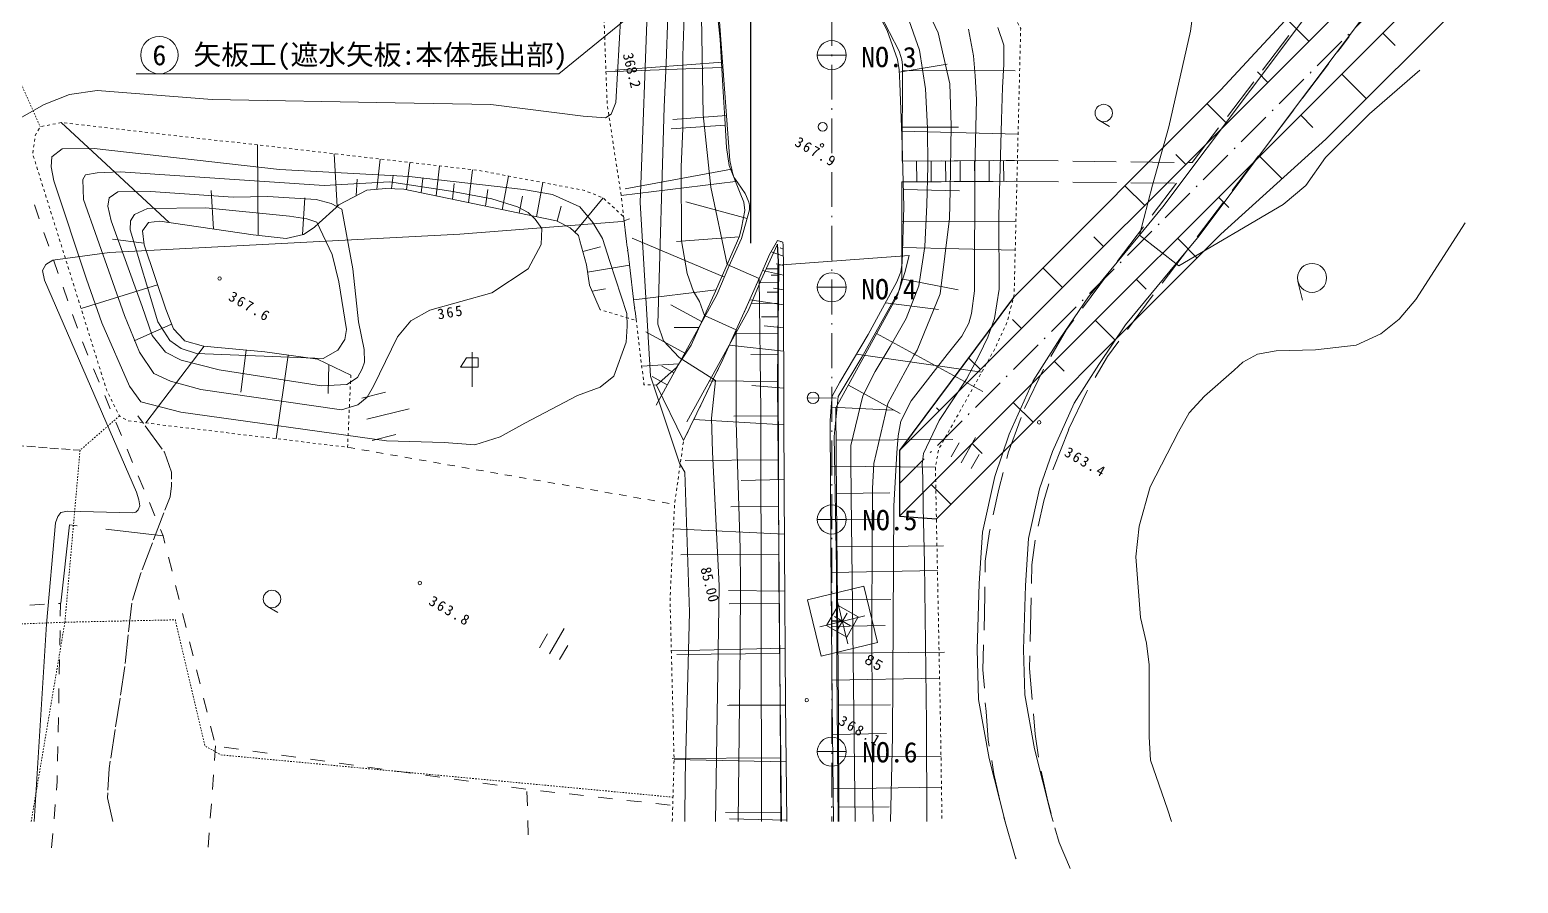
# Model space of a CAD drawing. Header units: millimetres. Extents: x -2078669 to -1085629, y -5987148 to 310365.
# Drawn here: x -1770621 to -1642424, y -1540522 to -1466998 of the extents above; entities that cross this region are included whole.
import ezdxf
from ezdxf.enums import TextEntityAlignment as Align

# ---------------------------------------------------------------- set-up
doc = ezdxf.new("R2010")
doc.units = ezdxf.units.MM
doc.header["$LTSCALE"] = 500
for name, pattern in [('561019', [1, 0.5, -0.5]), ('56201', [2.5, 1.25, -1.25]), ('56301', [0.5, 0.25, -0.25]), ('56302', [2, 1.5, -0.5]), ('57103', [5.5, 5, -0.5]), ('SXF_一点短鎖線', [9.25, 6, -1.5, 0.25, -1.5])]:
    doc.linetypes.add(name, pattern=pattern)
doc.layers.get('Defpoints').update_dxf_attribs({"color": 153})
for name, color, linetype, lineweight in [('1103000', 8, 'Continuous', 18), ('D-BGD', 7, 'Continuous', 13), ('D-BGD-数値図化', 7, 'Continuous', 13), ('D-BMK', 2, 'SXF_一点短鎖線', 13), ('D-BMK-HTXT', 7, 'Continuous', 13), ('D-BYP-STR1', 2, 'Continuous', 13), ('D-BYP-STR2', 6, 'Continuous', 25), ('D-BYP-STRC', 1, 'Continuous', 13), ('◆ワイプアウト', 4, 'Continuous', 13), ('●予備設計_LP横断', 7, 'Continuous', 13)]:
    doc.layers.add(name, color=color, linetype=linetype, lineweight=lineweight)
doc.layers.add('D-WORK2', color=11, linetype='Continuous', plot=False)
doc.styles.add('MS ゴシック', font='MS Gothic.ttf')
doc.styles.add('ＭＳ ゴシック', font='MS Gothic.ttf')
doc.dimstyles.new('DIM-500-F', dxfattribs={"dimscale": 500, "dimtxt": 3.5, "dimasz": 2.5, "dimexe": 0, "dimexo": 2, "dimgap": 0.8, "dimtad": 1, "dimdec": 0, "dimzin": 0, "dimdsep": 46, "dimtxsty": 'MS ゴシック', "dimblk": 'OPEN', "dimcen": 0.1, "dimclrd": 256, "dimclre": 256, "dimclrt": 256, "dimaunit": 1, "dimadec": 4, "dimazin": 0, "dimtfac": 1, "dimtdec": 0, "dimtmove": 2, "dimatfit": 3, "dimldrblk": 'OPEN', "dimfxl": 1, "dimtolj": 1, "dimtzin": 0, "dimlwd": -1, "dimlwe": -1, "dimarcsym": 2})

# ---------------------------------------------------------------- blocks, each defined once
blk = doc.blocks.new('M2244_1')
at = {"layer": '1103000', "linetype": 'Continuous', "lineweight": 15}
blk.add_line((0, 0), (2.5, 0), dxfattribs=at)
blk.add_circle((2, 0), 0.5, dxfattribs=at)
blk = doc.blocks.new('M6334')
at = {"layer": '●予備設計_LP横断', "linetype": 'Continuous', "lineweight": 9}
for p, q in [((-1, -1.25), (-1, 0.15)), ((0, -1.25), (0, 1.25)), ((1, -1.25), (1, 0.15))]:
    blk.add_line(p, q, dxfattribs=at)
blk = doc.blocks.new('M6331')
at = {"layer": '●予備設計_LP横断', "linetype": 'Continuous', "lineweight": 9}
blk.add_line((0, -0.75), (1, -0.75), dxfattribs=at)
blk.add_circle((0, 0), 0.75, dxfattribs=at)
blk = doc.blocks.new('M6216')
at = {"layer": 'D-BGD-数値図化', "linetype": 'Continuous', "lineweight": 15}
for p, q in [((0.75, -1.3), (-0.75, 1.3)), ((-0.93, 0.61), (-0.97, -0.33))]:
    blk.add_line(p, q, dxfattribs=at)
at = {"layer": 'D-BGD-数値図化', "linetype": 'Continuous', "lineweight": 15, "flags": 128}
for points in [[(0.33, 0.42), (-0.97, -0.33)], [(-0.93, 0.61), (-0.07, 1.11)], [(-0.07, 1.11), (0.33, 0.42)]]:
    blk.add_lwpolyline(points, dxfattribs=at)
blk = doc.blocks.new('M7312')
at = {"layer": '●予備設計_LP横断', "linetype": 'Continuous', "lineweight": 20}
blk.add_circle((0, 0), 0.15, dxfattribs=at)
blk = doc.blocks.new('M5255')
at = {"layer": '●予備設計_LP横断', "linetype": 'Continuous', "lineweight": 15}
for p, q in [((-1, -1), (-1, 1)), ((-1, 1), (1, 1)), ((-0.8, 0), (0.8, 0)), ((0, -0.8), (0, 0.8)), ((1, -1), (1, 1)), ((-1, -1), (1, -1))]:
    blk.add_line(p, q, dxfattribs=at)
blk = doc.blocks.new('河川平面')
at = {"layer": 'D-BGD', "linetype": 'Continuous'}
for p, q in [((1646522, -2805984, 363586), (1648791, -2802998, 363563)), ((1653982, -2803074, 363533), (1653320, -2803972, 363550)), ((1652985, -2804413, 363554), (1653320, -2803972, 363550)), ((1599930, -2805739), (1589971, -2806111)), ((1600003, -2805286), (1590801, -2805983)), ((1615237, -2806139), (1619367, -2805472)), ((1615500, -2806016), (1625228, -2806049)), ((1649960, -2808395, 363586), (1652229, -2805409, 363562)), ((1643496, -2809964, 363618), (1645766, -2806979, 363594)), ((1600358, -2809885), (1595728, -2810234)), ((1646936, -2812378, 363618), (1649204, -2809391, 363594)), ((1552348, -2819113), (1543041, -2810497)), ((1600248, -2810712), (1595575, -2811046)), ((1615428, -2811239), (1625465, -2811486)), ((1615487, -2810876), (1620338, -2810885)), ((1640471, -2813945, 363650), (1642740, -2810960, 363626)), ((1560011, -2820220), (1559966, -2812422)), ((1566818, -2817722), (1566568, -2813174)), ((1570229, -2816231), (1570530, -2813633)), ((1615473, -2813810, 368400), (1625170, -2813755, 363640)), ((1615473, -2813810, 368400), (1618839, -2813791, 366748)), ((1616723, -2813802, 367786), (1616734, -2815599, 367788)), ((1617973, -2813795, 367173), (1617984, -2815592, 367175)), ((1619223, -2813788, 366559), (1619232, -2815585, 366562)), ((1619962, -2813784, 366197), (1623328, -2813765, 364544)), ((1620473, -2813782, 365946), (1620483, -2815578, 365948)), ((1621723, -2813774, 365332), (1621733, -2815571, 365335)), ((1622973, -2813767, 364719), (1622983, -2815564, 364722)), ((1624223, -2813760, 364105), (1624232, -2815557, 364108)), ((1624449, -2813759, 363994), (1625170, -2813755, 363640)), ((1625170, -2813755, 363640), (1628920, -2813802, 363642)), ((1630171, -2813817, 363643), (1633920, -2813864, 363646)), ((1635169, -2813879, 363647), (1638919, -2813925, 363649)), ((1643912, -2816359, 363649), (1646180, -2813372, 363626)), ((1571512, -2816184), (1571654, -2815018)), ((1572792, -2816281), (1573065, -2813927)), ((1575342, -2816813), (1575642, -2814225)), ((1578145, -2817398), (1578474, -2814553)), ((1581033, -2818000), (1581583, -2815101)), ((1600793, -2814506), (1591622, -2816213)), ((1640170, -2813942, 363650), (1640471, -2813945, 363650)), ((1556179, -2819675), (1555964, -2816336)), ((1568460, -2816791), (1568546, -2815375)), ((1574067, -2816547), (1574210, -2815312)), ((1576744, -2817105), (1576901, -2815747)), ((1579589, -2817699), (1579809, -2816263)), ((1583974, -2818611), (1584533, -2815660)), ((1601130, -2815569), (1591267, -2816765)), ((1615467, -2815606, 368410), (1625187, -2815552, 363640)), ((1615467, -2815606, 368410), (1618834, -2815587, 366758)), ((1615584, -2816247), (1620406, -2816368)), ((1619956, -2815581, 366207), (1623323, -2815563, 364555)), ((1624444, -2815556, 364004), (1625187, -2815552, 363640)), ((1625187, -2815552, 363640), (1628936, -2815599, 363645)), ((1630187, -2815614, 363647), (1633936, -2815661, 363653)), ((1635186, -2815677, 363654), (1638936, -2815723, 363660)), ((1637021, -2818481, 363684), (1639113, -2815725, 363660)), ((1541151, -2818772, 364357), (1540739, -2817592, 364347)), ((1563828, -2820145), (1564023, -2816978)), ((1582503, -2818307), (1582781, -2816843)), ((1585757, -2818991), (1586113, -2817690)), ((1587295, -2819939), (1589722, -2816979)), ((1602128, -2818746), (1596853, -2817328)), ((1640887, -2820340, 363681), (1643156, -2817354, 363657)), ((1615467, -2818997), (1625187, -2819024)), ((1541975, -2821133, 364376), (1541563, -2819953, 364366)), ((1633998, -2822465, 363719), (1636265, -2819477, 363693)), ((1550187, -2820891), (1547483, -2820529)), ((1587969, -2821589), (1589488, -2821194)), ((1600166, -2823824), (1592236, -2820464)), ((1601445, -2820341), (1596053, -2820746)), ((1605244, -2821398), (1604988, -2821297)), ((1615514, -2821254), (1625219, -2821493)), ((1637863, -2824322, 363713), (1640132, -2821335, 363689)), ((1542799, -2823493, 364395), (1542386, -2822313, 364385)), ((1588383, -2823370), (1591997, -2822788)), ((1605249, -2821998), (1604193, -2821618)), ((1605256, -2822817), (1604639, -2822669)), ((1605263, -2823637), (1603453, -2823238)), ((1604849, -2823101), (1603770, -2823092)), ((1604841, -2823638), (1604187, -2823632)), ((1615430, -2823958), (1620303, -2824891)), ((1631017, -2826478, 363720), (1633251, -2823467, 363720)), ((1649569, -2824171), (1649963, -2825790)), ((1543622, -2825853, 364414), (1543210, -2824674, 364404)), ((1551345, -2824460), (1544765, -2826519)), ((1588792, -2825030), (1589940, -2824822)), ((1599457, -2824893), (1592357, -2825754)), ((1604834, -2824292), (1603226, -2824279)), ((1604832, -2825098), (1603856, -2825091)), ((1605268, -2824913), (1604388, -2824765)), ((1634875, -2828330, 363720), (1637109, -2825319, 363720)), ((1598245, -2827667), (1595545, -2826185)), ((1605269, -2826189), (1602355, -2825755)), ((1604816, -2826069), (1602488, -2826046)), ((1614046, -2826024), (1618597, -2826609)), ((1544447, -2828214, 364433), (1544034, -2827033, 364423)), ((1552557, -2827847), (1549329, -2829298)), ((1604807, -2827229), (1603369, -2827222)), ((1605271, -2828189), (1603605, -2828006)), ((1596762, -2830368), (1593390, -2828510)), ((1597985, -2828152), (1595846, -2828141)), ((1604786, -2828670), (1601142, -2828629)), ((1613275, -2828671), (1622432, -2833669)), ((1545357, -2830541, 364461), (1544876, -2829387, 364444)), ((1555363, -2829767), (1550335, -2836373)), ((1558989, -2830089), (1558512, -2833721)), ((1562602, -2830519), (1561576, -2837724)), ((1605273, -2830189), (1600589, -2829676)), ((1604773, -2830497), (1602459, -2830470)), ((1611539, -2830453), (1622335, -2831993)), ((1546319, -2832848, 364495), (1545838, -2831694, 364478)), ((1566110, -2831345), (1566031, -2833821)), ((1596248, -2831266), (1593051, -2831480)), ((1595832, -2832047), (1594776, -2831475)), ((1626030, -2835115, 363720), (1627646, -2831731, 363681)), ((1595251, -2833098), (1593944, -2832381)), ((1594315, -2833105), (1596655, -2837882)), ((1604747, -2832812), (1598877, -2832748)), ((1605277, -2833367), (1602521, -2833135)), ((1610848, -2833112), (1615299, -2835544)), ((1547280, -2835155, 364529), (1546800, -2834001, 364512)), ((1568937, -2834228), (1570978, -2833732)), ((1569379, -2836049), (1573024, -2835163)), ((1609378, -2835001), (1614762, -2835280)), ((1548242, -2837462, 364563), (1547762, -2836308, 364546)), ((1605282, -2836546), (1597532, -2836085)), ((1604777, -2835748), (1600972, -2835786)), ((1569822, -2837872), (1571862, -2837376)), ((1609802, -2837863), (1619845, -2837788)), ((1549204, -2839770, 364597), (1548724, -2838616, 364580)), ((1604807, -2839548), (1596785, -2839619)), ((1609305, -2840105), (1618342, -2840170)), ((1550167, -2842077, 364631), (1549686, -2840923, 364614)), ((1605313, -2841248), (1601615, -2841332)), ((1551128, -2844384, 364665), (1550648, -2843231, 364648)), ((1609831, -2842447), (1614412, -2842404)), ((1604843, -2843560), (1600729, -2843594)), ((1609336, -2844683), (1613883, -2844654)), ((1546892, -2845509, 364059), (1551840, -2846092, 364690)), ((1605344, -2845950), (1595780, -2845494)), ((1609874, -2847028), (1619030, -2846951)), ((1552601, -2849148, 364687), (1552299, -2847935, 364688)), ((1604877, -2847674), (1596429, -2847743)), ((1609366, -2849261), (1618520, -2849078)), ((1553205, -2851575, 364684), (1552903, -2850361, 364685)), ((1605376, -2850857), (1600533, -2850804)), ((1607314, -2851614, 368268), (1612171, -2850432, 368268)), ((1612171, -2850432, 368268), (1613354, -2855289, 368268)), ((1540362, -2852060, 364054), (1541610, -2851986, 364076)), ((1604914, -2851905), (1600580, -2851940)), ((1607314, -2851614, 368268), (1608496, -2856472, 368268)), ((1609860, -2851508, 368268), (1610807, -2855395, 368268)), ((1609908, -2851604), (1614493, -2851574)), ((1626602, -2851449, 363856), (1626507, -2855197, 363957)), ((1553809, -2854001, 364681), (1553506, -2852787, 364683)), ((1608390, -2853925, 368268), (1612277, -2852978, 368268)), ((1542962, -2854252, 364146), (1542937, -2855502, 364170)), ((1609396, -2853902), (1614005, -2853810)), ((1554413, -2856426, 364679), (1554111, -2855213, 364680)), ((1605408, -2855763), (1595602, -2856010)), ((1608496, -2856472, 368268), (1613354, -2855289, 368268)), ((1609946, -2856193), (1619116, -2856112)), ((1542911, -2856752, 364195), (1542886, -2858001, 364219)), ((1604949, -2856239), (1596061, -2856309)), ((1555017, -2858852, 364676), (1554715, -2857639, 364677)), ((1609427, -2858542), (1618706, -2858357)), ((1542860, -2859251, 364244), (1542836, -2860500, 364268)), ((1555620, -2861278, 364673), (1555319, -2860065, 364675)), ((1604982, -2860675), (1600428, -2860711)), ((1605441, -2860668), (1600586, -2860677)), ((1609989, -2860693), (1614484, -2860659)), ((1542811, -2861749, 364292), (1542785, -2862999, 364317)), ((1556225, -2863704, 364671), (1555923, -2862492, 364672)), ((1609470, -2863214), (1614131, -2863131)), ((1542760, -2864249, 364341), (1542735, -2865498, 364366)), ((1556347, -2864197, 364670), (1556256, -2865443, 364640)), ((1558320, -2864471, 364649), (1557082, -2864299, 364662)), ((1560796, -2864815, 364622), (1559558, -2864643, 364635)), ((1563273, -2865159, 364595), (1562034, -2864987, 364608)), ((1610005, -2865120), (1618842, -2865078)), ((1565749, -2865504, 364568), (1564511, -2865332, 364582)), ((1568225, -2865848, 364542), (1566987, -2865676, 364555)), ((1570700, -2866192, 364515), (1569463, -2866019, 364528)), ((1573176, -2866536, 364488), (1571938, -2866364, 364501)), ((1605004, -2865233), (1595670, -2865277)), ((1605497, -2865572), (1595837, -2865363)), ((1556166, -2866690, 364609), (1556075, -2867936, 364579)), ((1575653, -2866880, 364461), (1574415, -2866708, 364475)), ((1578129, -2867225, 364434), (1576891, -2867053, 364448)), ((1580605, -2867568, 364408), (1579367, -2867396, 364421)), ((1583081, -2867913, 364381), (1581843, -2867740, 364394)), ((1609523, -2867887), (1618867, -2867740)), ((1583202, -2869356, 364384), (1583162, -2868106, 364380)), ((1585566, -2868191, 364398), (1584323, -2868054, 364389)), ((1588050, -2868468, 364416), (1586808, -2868330, 364407)), ((1590535, -2868745, 364434), (1589292, -2868607, 364425)), ((1593019, -2869022, 364452), (1591777, -2868884, 364443)), ((1542535, -2869240, 364371), (1542432, -2870486, 364352)), ((1555984, -2869182, 364548), (1555893, -2870429, 364518)), ((1595503, -2869299, 364470), (1594261, -2869161, 364461)), ((1605024, -2869893), (1600256, -2869920)), ((1610026, -2869458), (1614364, -2869436)), ((1583279, -2871855, 364390), (1583240, -2870605, 364387)), ((1605553, -2870600), (1600622, -2870473)), ((1542329, -2871731, 364334), (1542225, -2872977, 364316)), ((1555802, -2871675, 364487), (1555711, -2872921, 364457))]:
    blk.add_line(p, q, dxfattribs=at)
at = {"layer": 'D-BGD', "linetype": '56302'}
blk.add_line((1519151, -2836778), (1544674, -2838728), dxfattribs=at)
at = {"layer": 'D-BGD', "linetype": '56201'}
blk.add_line((1567716, -2838462), (1595880, -2843378), dxfattribs=at)
at = {"layer": 'D-BGD', "linetype": '56301'}
blk.add_line((1540468, -2870692), (1543369, -2853537), dxfattribs=at)
at = {"layer": 'D-BGD', "linetype": 'Continuous', "flags": 128}
for points, elevation in [([(1539048, -2810372), (1541584, -2808942), (1543764, -2808077), (1546140, -2807744), (1556057, -2808514), (1571816, -2808782), (1580064, -2808936), (1588015, -2809947), (1589942, -2810097), (1590428, -2809759), (1590808, -2808776), (1591696, -2793578)], 363000), ([(1592920, -2817369), (1593566, -2799486)], 364000), ([(1595288, -2801281), (1595145, -2805403), (1594985, -2809136), (1594431, -2827854), (1594934, -2829288), (1596266, -2830738), (1599413, -2832727), (1599069, -2835951), (1599132, -2838861), (1599726, -2850404), (1599394, -2870692)], 365000), ([(1615902, -2801242), (1616987, -2804270), (1617505, -2807574), (1617667, -2810962), (1617685, -2814239), (1617595, -2817581), (1617430, -2821159), (1616926, -2824563), (1615817, -2827379), (1614442, -2829779), (1613143, -2831942), (1612088, -2834040), (1611064, -2838310), (1611049, -2839507), (1611080, -2842705), (1611439, -2870692)], 367000), ([(1616301, -2797929), (1618572, -2802762), (1619578, -2807144), (1619707, -2810758), (1619619, -2816361), (1619548, -2818752), (1618746, -2825238), (1616774, -2830101), (1616479, -2830571), (1614246, -2834704), (1613037, -2839875), (1612929, -2842014), (1612886, -2846153), (1612867, -2854358), (1612936, -2868251), (1612984, -2870692)], 366000), ([(1614484, -2870692), (1614656, -2863391), (1614767, -2843521), (1615022, -2838930), (1615132, -2837467), (1615370, -2836203), (1616251, -2834477), (1619367, -2830469), (1620631, -2828907), (1621217, -2827785), (1621453, -2826950), (1621716, -2824988), (1621746, -2814441), (1621891, -2808510), (1621764, -2806453), (1621613, -2804739), (1621190, -2802460)], 365000), ([(1617599, -2870692), (1617587, -2862237), (1617398, -2848462), (1617298, -2843650), (1617254, -2841110), (1617195, -2839910), (1617331, -2838990), (1618667, -2836156), (1621033, -2832597), (1622123, -2830541), (1622861, -2828972), (1623422, -2827373), (1623830, -2824847), (1623796, -2818518), (1624032, -2810240), (1624125, -2807468), (1624236, -2805489), (1624244, -2803817), (1623725, -2802293)], 364000), ([(1640984, -2797690), (1640322, -2802625), (1638441, -2810863), (1637036, -2815889), (1635922, -2820190), (1639314, -2822834), (1648307, -2817541), (1650240, -2815906), (1651945, -2813512), (1655746, -2809743), (1660081, -2805985)], 363000), ([(1601205, -2738696), (1600819, -2752402), (1600282, -2762864), (1599943, -2767240), (1596557, -2767553), (1596737, -2778596), (1597033, -2793887), (1596801, -2798268), (1596698, -2801298), (1596605, -2804750), (1596599, -2811008), (1596447, -2814317), (1596478, -2820692), (1596952, -2823497), (1597518, -2825046), (1598028, -2825906), (1598453, -2827121), (1601191, -2828349), (1601198, -2836316)], 366000), ([(1603298, -2835363), (1603152, -2823926), (1600406, -2822719), (1598998, -2816058), (1598329, -2809840), (1598049, -2792840), (1598377, -2788050), (1601762, -2787733), (1602661, -2771476), (1603042, -2760850), (1603554, -2748138), (1603478, -2740041)], 367000), ([(1596775, -2870692), (1596802, -2866934), (1597170, -2852663), (1596777, -2840616), (1596317, -2839829), (1593800, -2832351), (1592920, -2817369)], 364000), ([(1663960, -2819125), (1659732, -2825733), (1658284, -2827421), (1656709, -2828707), (1654580, -2829662), (1651067, -2830059), (1647704, -2830148), (1646078, -2830439), (1644825, -2831129), (1644065, -2831825), (1641530, -2834059), (1640186, -2835506), (1639283, -2837144), (1636833, -2841871), (1635903, -2845269), (1635616, -2847909), (1636019, -2853127), (1636532, -2855344), (1636760, -2857217), (1636744, -2859725), (1636743, -2863397), (1636878, -2865417), (1638327, -2869629), (1638689, -2870692)], 363000), ([(1609965, -2870692), (1609856, -2857470), (1609831, -2848963), (1609635, -2837536), (1609957, -2834089), (1612007, -2830709), (1615218, -2824951), (1615701, -2823403), (1616094, -2821932), (1604768, -2822778), (1604868, -2849661), (1605095, -2870692)], 368000), ([(1603298, -2835363), (1603352, -2870692)], 367000), ([(1601198, -2836316), (1601533, -2847151), (1601567, -2850329), (1601531, -2855506), (1601358, -2870692)], 366000)]:
    blk.add_lwpolyline(points, dxfattribs=dict(at, elevation=elevation))
for points in [[(1609555, -2870692), (1609439, -2860466), (1609352, -2847151), (1609279, -2836167), (1609409, -2834630), (1609457, -2834072), (1610099, -2832855), (1612556, -2828756), (1615029, -2824221), (1615363, -2823344), (1615471, -2822577), (1615628, -2817764), (1615472, -2812388), (1615273, -2807092), (1615231, -2805958), (1615082, -2805064), (1614196, -2802555), (1611544, -2797523)], [(1599233, -2797877), (1599793, -2803334), (1600051, -2807845), (1600214, -2810142), (1600362, -2812627), (1600577, -2814198), (1601541, -2816587), (1601839, -2817345), (1601935, -2818079), (1601640, -2819554), (1601477, -2820270), (1601300, -2820669), (1600406, -2822719), (1599288, -2825281), (1598453, -2827121), (1597295, -2829674), (1596467, -2830934), (1596032, -2831595), (1594315, -2833105)], [(1609120, -2789483), (1609275, -2792488), (1609448, -2793437), (1609990, -2794678), (1610785, -2796134), (1611544, -2797523), (1614196, -2802555), (1615082, -2805064), (1615231, -2805958), (1615273, -2807092), (1615472, -2812388), (1615628, -2817764), (1615471, -2822577), (1615363, -2823344), (1615029, -2824221), (1612556, -2828756), (1610099, -2832855), (1609457, -2834072), (1609409, -2834630), (1609279, -2836167)], [(1598643, -2790764), (1599233, -2797877), (1599793, -2803334), (1600051, -2807845), (1600214, -2810142), (1600362, -2812627)], [(1624340, -2870692), (1622973, -2865288), (1622060, -2860204), (1621936, -2855896), (1622101, -2850193), (1622392, -2845766), (1623449, -2840970), (1624701, -2837344), (1626776, -2832753), (1629062, -2829134), (1631526, -2825504), (1635922, -2820190), (1637930, -2817762), (1645470, -2807698), (1656020, -2793627), (1659220, -2796026)], [(1659220, -2796026), (1648671, -2810097), (1641073, -2820237), (1639084, -2822643), (1634729, -2827907), (1632408, -2831326), (1630307, -2834654), (1628422, -2838824), (1627305, -2842057), (1626363, -2846332), (1626097, -2850383), (1625937, -2855896), (1626050, -2859790), (1626886, -2864443), (1628320, -2870115), (1628491, -2870692)], [(1601300, -2820669), (1601477, -2820270), (1601640, -2819554), (1601935, -2818079), (1601839, -2817345), (1601541, -2816587), (1600577, -2814198), (1600362, -2812627)], [(1589474, -2826612), (1588565, -2824502), (1588283, -2822751), (1587727, -2820695), (1587601, -2820228), (1586887, -2819551), (1585712, -2818968), (1583903, -2818596), (1583211, -2818454), (1572567, -2816234), (1571006, -2816160), (1569366, -2816310), (1566974, -2817581), (1566726, -2817805), (1565263, -2819133), (1564825, -2819531), (1563911, -2820126), (1562415, -2820474), (1559571, -2820173), (1551543, -2818995), (1550560, -2819110), (1550054, -2819821), (1550204, -2821023), (1552049, -2826582), (1552728, -2828272), (1553605, -2829207), (1553679, -2829285), (1555311, -2829762), (1560579, -2830231), (1565139, -2830880), (1567995, -2832245)], [(1597295, -2829674), (1598453, -2827121), (1599288, -2825281), (1600406, -2822719), (1601300, -2820669)], [(1605279, -2836193), (1605268, -2824224), (1605257, -2823006), (1605242, -2821092), (1605218, -2820799), (1605039, -2820747), (1604740, -2820660), (1604050, -2821868)], [(1605218, -2820799), (1605242, -2821092), (1605257, -2823006), (1605268, -2824224), (1605279, -2836193), (1605352, -2847182), (1605440, -2860501), (1605554, -2870692)], [(1604050, -2821868), (1603152, -2823926), (1602029, -2826500), (1601191, -2828349), (1600028, -2830914)], [(1597295, -2829674), (1596467, -2830934), (1596032, -2831595), (1594315, -2833105)], [(1596655, -2837882), (1598383, -2834339), (1599187, -2832662), (1600028, -2830914)], [(1605554, -2870692), (1605440, -2860501), (1605352, -2847182), (1605279, -2836193)], [(1609279, -2836167), (1609352, -2847151), (1609439, -2860466), (1609555, -2870692)]]:
    blk.add_lwpolyline(points, dxfattribs=at)
at = {"layer": 'D-BGD', "linetype": '561019', "flags": 128}
for points in [[(1618950, -2620514), (1618959, -2621129), (1618665, -2658302), (1618663, -2658627), (1618571, -2661701), (1617747, -2689368), (1618403, -2710987), (1619104, -2730441), (1619135, -2731637), (1619943, -2763133), (1618853, -2786511), (1619008, -2789521), (1619927, -2791602), (1625688, -2802391), (1625125, -2825293), (1624564, -2827572), (1623496, -2829911), (1618630, -2838640), (1618342, -2840170), (1618771, -2861642), (1618913, -2870692)], [(1594315, -2833105), (1593657, -2833087), (1593245, -2833076), (1591237, -2816520), (1590511, -2811759), (1590076, -2808915), (1589638, -2797190), (1589292, -2787903), (1587476, -2757692), (1587519, -2740005), (1586896, -2733447), (1584831, -2727803), (1583142, -2724109), (1580537, -2721142), (1580880, -2720687), (1582125, -2719028), (1582140, -2719008)], [(1567995, -2832245), (1567974, -2832711), (1567871, -2835006), (1567768, -2837301), (1567716, -2838462), (1548802, -2836189), (1548064, -2835767), (1546959, -2833530), (1540596, -2813201), (1540819, -2811599), (1541239, -2810855), (1543041, -2810497), (1565563, -2813058), (1579038, -2814619), (1588127, -2816341), (1589722, -2816979), (1591491, -2818614), (1592574, -2827541), (1591875, -2827332), (1589592, -2826648), (1589474, -2826612)], [(1595680, -2870692), (1595837, -2865363), (1595490, -2851562), (1595880, -2843378), (1596369, -2839911), (1596655, -2837882), (1598383, -2834339), (1599187, -2832662), (1600028, -2830914), (1601191, -2828349), (1602029, -2826500), (1603152, -2823926), (1604050, -2821868), (1604740, -2820660), (1605039, -2820747), (1605218, -2820799)]]:
    blk.add_lwpolyline(points, dxfattribs=at)
at = {"layer": 'D-BGD', "linetype": '56301', "flags": 128}
for points in [[(1493964, -2788518), (1506432, -2791732), (1522759, -2794397), (1534814, -2796314), (1539539, -2807008), (1541239, -2810855)], [(1515715, -2870692), (1516524, -2854577), (1543369, -2853537), (1544227, -2843800), (1544674, -2838728), (1545279, -2838199), (1548064, -2835767)], [(1543369, -2853537), (1552883, -2853332), (1555428, -2864192), (1556808, -2864965), (1595742, -2868610)]]:
    blk.add_lwpolyline(points, dxfattribs=at)
at = {"layer": 'D-BGD', "linetype": 'Continuous', "flags": 128}
for points, elevation in [([(1587719, -2817760), (1588852, -2819105), (1589665, -2820479), (1590300, -2822461), (1591760, -2826938), (1591808, -2828030), (1591713, -2829409), (1590652, -2832346), (1589479, -2833296), (1587507, -2833992), (1582971, -2836376), (1580871, -2837563), (1578664, -2838241), (1576031, -2838060), (1571076, -2837910), (1553346, -2835452), (1549906, -2834546), (1548938, -2833210), (1546559, -2827737), (1545236, -2823982), (1542426, -2815526), (1542201, -2814310), (1542243, -2813440), (1543122, -2812764), (1545902, -2812722), (1561865, -2814536), (1573016, -2815125), (1582878, -2816256), (1585379, -2816702)], 364000), ([(1580153, -2817060), (1582348, -2817764), (1583269, -2818250), (1583884, -2818809), (1584434, -2819612), (1584379, -2820991), (1583266, -2823091), (1580132, -2825171), (1574798, -2826654), (1573166, -2827575), (1572005, -2828948), (1569962, -2833213), (1569414, -2834163), (1568596, -2834819), (1567182, -2835246), (1555079, -2833480), (1552461, -2832766), (1551025, -2832118), (1549787, -2830275), (1548517, -2827110), (1544958, -2817117), (1544909, -2815384), (1545153, -2814986), (1546143, -2814818), (1548142, -2814723), (1565698, -2815915), (1571316, -2815613), (1576623, -2816402)], 365000), ([(1557874, -2816931), (1560836, -2816870), (1565011, -2817129), (1566312, -2817473), (1567209, -2817958), (1568165, -2823083), (1568662, -2827660), (1569151, -2830030), (1569176, -2831126), (1568961, -2831694), (1568557, -2832457), (1567658, -2833071), (1565476, -2833163), (1556668, -2831783), (1553392, -2830953), (1552035, -2830274), (1550898, -2828849), (1550033, -2826340), (1547342, -2818966), (1547063, -2817707), (1547183, -2816981), (1547925, -2816461), (1550734, -2816434)], 366000), ([(1555511, -2817852), (1562717, -2818560), (1564209, -2818773), (1565081, -2819068), (1566376, -2821860), (1566949, -2824217), (1567615, -2828330), (1567467, -2829186), (1566876, -2830109), (1565604, -2830827), (1554715, -2830386), (1553382, -2829947), (1552413, -2829255), (1551386, -2827660), (1548980, -2819730), (1549015, -2818954), (1549360, -2818402), (1550477, -2817903)], 367000)]:
    blk.add_lwpolyline(points, close=True, dxfattribs=dict(at, elevation=elevation))
at = {"layer": 'D-BGD', "linetype": 'Continuous', "elevation": 364000}
blk.add_lwpolyline([(1591993, -2818779), (1591375, -2819012), (1577397, -2820113), (1547220, -2821683), (1542344, -2822340), (1541725, -2822734), (1541431, -2823246), (1541625, -2824073), (1549542, -2842326), (1549749, -2842988), (1549813, -2843520), (1549682, -2843848), (1549481, -2844056), (1549201, -2844102), (1543596, -2843960), (1543024, -2844093), (1542758, -2844436), (1542552, -2844975), (1541772, -2853696), (1540733, -2870692)], dxfattribs=at)
at = {"layer": 'D-BGD', "linetype": 'Continuous', "extrusion": (-0.1651, 0.015481, 0.986155), "elevation": 54550}
blk.add_lwpolyline([(2670767, 1897526), (2660791, 1896682), (2658841, 1896380)], dxfattribs=at)
at = {"layer": 'D-BGD', "linetype": 'Continuous', "extrusion": (0.078534, -0.058252, 0.995208), "elevation": 654714}
blk.add_lwpolyline([(-1303459, -2944228), (-1300783, -2943942), (-1299725, -2943942)], dxfattribs=at)
at = {"layer": 'D-BGD', "linetype": 'Continuous', "extrusion": (0.084581, -0.062761, 0.994438), "elevation": 677487}
blk.add_lwpolyline([(-1302104, -2943536), (-1300017, -2943308), (-1298367, -2943308)], dxfattribs=at)
at = {"layer": 'D-BGD', "linetype": 'Continuous', "extrusion": (-0.200438, 0.108043, 0.973731), "elevation": -279023}
blk.add_lwpolyline([(1723899, 2790533), (1720273, 2790358), (1720153, 2790362)], dxfattribs=at)
at = {"layer": 'D-BGD', "linetype": '57103', "elevation": 363500, "flags": 128}
blk.add_lwpolyline([(1547501, -2870692), (1547045, -2868676), (1547178, -2866135), (1548536, -2857356), (1549125, -2851888), (1549883, -2849389), (1552425, -2842743), (1552551, -2841793), (1552539, -2840606), (1551944, -2838901), (1549656, -2835763)], dxfattribs=at)
at = {"layer": 'D-BGD', "linetype": 'Continuous', "extrusion": (-0.380823, 0.153873, 0.911755), "elevation": -723854}
blk.add_lwpolyline([(2024077, 2492558), (2023562, 2492480), (2020334, 2492382)], dxfattribs=at)
at = {"layer": 'D-BGD', "linetype": 'Continuous', "extrusion": (-0.20398, 0.109739, 0.972805), "elevation": -289944}
blk.add_lwpolyline([(1726146, 2788030), (1729709, 2788461), (1729866, 2788496)], dxfattribs=at)
at = {"layer": 'D-BGD', "linetype": 'Continuous', "extrusion": (0.902336, -0.203961, 0.379722), "elevation": 2183106}
blk.add_lwpolyline([(-2416403, -502685), (-2414141, -502652), (-2412657, -502751)], dxfattribs=at)
at = {"layer": 'D-BGD', "linetype": 'Continuous', "extrusion": (0.682661, -0.160709, 0.712844), "elevation": 1827518}
blk.add_lwpolyline([(-2392919, -1338676), (-2394430, -1338565), (-2396664, -1338610)], dxfattribs=at)
at = {"layer": 'D-BGD', "linetype": 'Continuous', "extrusion": (-0.116747, 0.077364, 0.990144), "elevation": -40266}
blk.add_lwpolyline([(1524974, 2884378), (1518919, 2881237), (1518616, 2881844)], dxfattribs=at)
at = {"layer": 'D-BGD', "linetype": 'Continuous', "extrusion": (-0.095119, -0.02527, 0.995145), "elevation": 287232}
blk.add_lwpolyline([(3149781, 801185), (3149132, 801196), (3148536, 801114)], dxfattribs=at)
at = {"layer": 'D-BGD', "linetype": 'Continuous', "extrusion": (0.00747, -0.013079, 0.999887), "elevation": 413220}
blk.add_lwpolyline([(1619866, -2844073), (1619876, -2843115), (1620244, -2840569), (1620291, -2840355)], dxfattribs=at)
at = {"layer": 'D-BGD', "linetype": 'Continuous', "extrusion": (0.004569, -0.014872, 0.999879), "elevation": 413644}
blk.add_lwpolyline([(1625261, -2840633), (1624961, -2842743), (1624941, -2844363)], dxfattribs=at)
at = {"layer": 'D-BGD', "linetype": 'Continuous', "extrusion": (0.945592, -0.014998, 0.325009), "elevation": 1695340}
blk.add_lwpolyline([(-2828141, -197809), (-2825072, -197894), (-2824392, -197884)], dxfattribs=at)
at = {"layer": 'D-BGD', "linetype": 'Continuous', "extrusion": (-0.021101, 0.019543, 0.999586), "elevation": 275655}
blk.add_lwpolyline([(1044030, 3079027), (1043921, 3079131), (1044741, 3079861)], dxfattribs=at)
at = {"layer": 'D-BGD', "linetype": 'Continuous', "extrusion": (0.339856, 0.016343, 0.940336), "elevation": 846995}
blk.add_lwpolyline([(-2933861, -1271017), (-2932278, -1270952), (-2930119, -1271120)], dxfattribs=at)
at = {"layer": 'D-BGD', "linetype": 'Continuous', "extrusion": (0.34814, 0.016556, 0.937296), "elevation": 860117}
blk.add_lwpolyline([(-2930482, -1268727), (-2931557, -1268644), (-2934226, -1268759)], dxfattribs=at)
at = {"layer": 'D-BGD', "linetype": 'Continuous', "extrusion": (0.018728, -0.014268, 0.999723), "elevation": 435083}
blk.add_lwpolyline([(-1294797, -3017370), (-1294393, -3016960), (-1292578, -3015332), (-1292033, -3014836)], dxfattribs=at)
at = {"layer": 'D-BGD', "linetype": 'Continuous', "extrusion": (-0.038001, -0.020124, 0.999075), "elevation": 359387}
blk.add_lwpolyline([(3290062, 114086), (3291682, 113388), (3293551, 112714)], dxfattribs=at)
at = {"layer": 'D-BGD', "linetype": 'Continuous', "extrusion": (0.013318, -0.012024, 0.999839), "elevation": 419917}
blk.add_lwpolyline([(1618955, -2864271), (1618382, -2861745), (1618217, -2860597)], dxfattribs=at)
at = {"layer": 'D-BGD', "linetype": 'Continuous', "extrusion": (-0.038127, -0.024926, 0.998962), "elevation": 372902}
blk.add_lwpolyline([(3289697, -189521), (3292158, -190443), (3293230, -190773)], dxfattribs=at)
at = {"layer": 'D-BGD', "linetype": 'Continuous', "extrusion": (-0.476894, 0.026495, 0.878561), "elevation": -491525}
blk.add_lwpolyline([(2776756, 1667034), (2777260, 1667055), (2778005, 1667032)], dxfattribs=at)
at = {"layer": 'D-BGD', "linetype": 'Continuous', "extrusion": (0.046205, 0.000400853, 0.998932), "elevation": 437343}
blk.add_lwpolyline([(-2887918, -1581778), (-2887814, -1581734), (-2884310, -1580761)], dxfattribs=at)
at = {"layer": 'D-BGD', "linetype": 'Continuous', "extrusion": (0.02848, -0.006558, 0.999573), "elevation": 428866}
blk.add_lwpolyline([(-2432560, -2219810), (-2433708, -2220448), (-2435570, -2221794), (-2435675, -2221885)], dxfattribs=at)
at = {"layer": 'D-BGD', "linetype": 'Continuous'}
for points in [[(1615473, -2813810, 368400), (1615503, -2805510, 368350), (1615442, -2805095, 368370), (1615373, -2804813, 368380), (1615226, -2804347, 368420), (1610224, -2794667, 368260), (1609794, -2793590, 368280), (1609534, -2792437, 368300), (1609236, -2777605, 368510), (1609158, -2758979, 368490), (1609245, -2738601, 368470), (1609119, -2714860, 368280), (1609038, -2675632, 368370), (1609172, -2662075, 368370), (1609082, -2627858, 368360), (1609044, -2620514, 368307)], [(1599683, -2801007, 367550), (1600652, -2813768, 368170), (1600732, -2814171, 368170), (1600797, -2814520, 368150), (1600835, -2814715, 368140), (1600981, -2815203, 368140), (1601316, -2815684, 368160), (1601961, -2816608, 368160), (1602086, -2816853, 368160), (1602268, -2817338, 368150), (1602291, -2817478, 368130), (1602327, -2817637, 368130), (1602323, -2818004, 368110), (1601655, -2820492, 368100), (1600561, -2822897, 367870), (1599533, -2825328, 367040), (1594299, -2834834, 364580)], [(1615473, -2813810, 368400), (1615503, -2805510, 368350), (1615442, -2805095, 368370), (1615373, -2804813, 368380), (1615226, -2804347, 368420), (1610224, -2794667, 368260), (1609794, -2793590, 368280), (1609534, -2792437, 368300)], [(1601655, -2820492, 368100), (1602323, -2818004, 368110), (1602327, -2817637, 368130), (1602291, -2817478, 368130), (1602268, -2817338, 368150), (1602086, -2816853, 368160), (1601961, -2816608, 368160), (1601316, -2815684, 368160), (1600981, -2815203, 368140), (1600835, -2814715, 368140), (1600797, -2814520, 368150), (1600732, -2814171, 368170), (1600652, -2813768, 368170), (1599683, -2801007, 367550)], [(1609775, -2835079, 368450), (1615069, -2825388, 368460), (1615293, -2824698, 368490), (1615447, -2823887, 368460), (1615467, -2815606, 368410)], [(1610029, -2870692, 368481), (1609985, -2860841, 368450), (1609837, -2842878, 368380), (1609775, -2835079, 368450), (1615069, -2825388, 368460), (1615293, -2824698, 368490), (1615447, -2823887, 368460), (1615467, -2815606, 368410)], [(1601655, -2820492, 368100), (1600561, -2822897, 367870), (1599533, -2825328, 367040), (1594299, -2834834, 364580)], [(1604736, -2820971, 368260), (1603309, -2824096, 367870), (1602238, -2826641, 367040), (1596925, -2836286, 364580)], [(1604736, -2820971, 368260), (1604850, -2822940, 368310), (1604747, -2832951, 368450), (1604840, -2842923, 368380), (1604984, -2860873, 368450), (1605028, -2870692, 368481)], [(1604747, -2832951, 368450), (1604840, -2842923, 368380), (1604984, -2860873, 368450), (1605028, -2870692, 368481)], [(1609775, -2835079, 368450), (1609837, -2842878, 368380), (1609985, -2860841, 368450), (1610029, -2870692, 368481)]]:
    blk.add_polyline3d(points, dxfattribs=at)
for centre, radius in [((1608634, -2810859, 368210), 375), ((1650783, -2823876), 1250)]:
    blk.add_circle(centre, radius, dxfattribs=at)
at = {"layer": 'D-BGD', "linetype": 'Continuous', "lineweight": 9, "xscale": 1000, "yscale": 1000, "zscale": 1000, "rotation": 330.1091246385173}
for name, p in [('M6331', (1632842, -2809672)), ('M6334', (1621182, -2838716)), ('M6331', (1561206, -2851537)), ('M6334', (1585734, -2855166))]:
    blk.add_blockref(name, p, dxfattribs=at)
at = {"layer": 'D-BGD', "linetype": 'Continuous', "lineweight": 20, "xscale": 1000, "yscale": 1000, "zscale": 1000, "rotation": 330.1091246385173}
for p in [(1608578, -2812448, 367859), (1556693, -2823929, 367560), (1627278, -2836320, 363380), (1573941, -2850153, 363811), (1607263, -2860247, 368080)]:
    blk.add_blockref('M7312', p, dxfattribs=at)
at = {"layer": 'D-BGD', "linetype": 'Continuous', "lineweight": 15, "xscale": 1000, "yscale": 1000, "zscale": 1000}
for name, p, rotation in [('M6216', (1578458, -2831762), 330.1091246385173), ('M2244_1', (1609805, -2834247), 178.8475168330848), ('M5255', (1610336, -2853450, 368268), 330.1091246385173)]:
    blk.add_blockref(name, p, dxfattribs=dict(at, rotation=rotation))
at = {"layer": 'D-BGD', "linetype": 'Continuous', "style": 'MS ゴシック'}
for s, rotation, p in [('368.2', 283.66942, (1591410, -2804612)), ('85.00', 284.10912, (1598104, -2848906))]:
    blk.add_text(s, height=900, rotation=rotation, dxfattribs=at).set_placement(p)
at = {"layer": 'D-BGD', "linetype": 'Continuous', "char_height": 900, "attachment_point": 7, "line_spacing_factor": 0.722892, "style": 'MS ゴシック'}
for s, insert, rotation in [('\\T1.287;367.9', (1606139, -2812445), 330.10912), ('\\T1.287;367.6', (1557372, -2825757, 367560), 330.10912), ('\\T1.257;365', (1575538, -2827468), 9.29512), ('\\T1.281;363.4', (1629363, -2839171), 330.10912), ('\\T1.284;363.8', (1574620, -2851981, -2194), 330.10912), ('{\\Fworking|c128;\\T1.25;85}', (1612155, -2857029), 330.10912), ('\\T1.315;368.1', (1609916, -2862302, 368080), 330.10912)]:
    blk.add_mtext(s, dxfattribs=dict(at, insert=insert, rotation=rotation))
blk = doc.blocks.new('_Open')
at = {"color": 0, "linetype": 'ByBlock', "lineweight": -2}
for p, q in [((-1, 0.17), (0, 0)), ((-1, -0.17), (0, 0)), ((0, 0), (-1, 0))]:
    blk.add_line(p, q, dxfattribs=at)

msp = doc.modelspace()

# ---------------------------------------------------------------- linework, layer by layer
at = {"layer": 'D-BMK', "linetype": 'SXF_一点短鎖線', "flags": 128}
msp.add_lwpolyline([(-1701552.5, -1285013.4), (-1701552.5, -1535191.7)], dxfattribs=at)
msp.add_lwpolyline([(-1701552.5, -1285013.4), (-1701552.5, -1535191.7)], dxfattribs=at)
at = {"layer": 'D-BMK-HTXT', "color": 7, "linetype": 'Continuous', "lineweight": 13}
for p, q in [((-1702802.5, -1469186.7, 329093), (-1700302.5, -1469186.7, -329093)), ((-1702802.5, -1489186.7, 329093), (-1700302.5, -1489186.7, -329093)), ((-1702802.5, -1509186.7, 329093), (-1700302.5, -1509186.7, -329093)), ((-1702802.5, -1529186.7, 329093), (-1700302.5, -1529186.7, -329093))]:
    msp.add_line(p, q, dxfattribs=at)
for centre in [(-1701552.5, -1469186.7, 0), (-1701552.5, -1489186.7, 0), (-1701552.5, -1509186.7, 0), (-1701552.5, -1529186.7, 0)]:
    msp.add_circle(centre, 1250, dxfattribs=at)
at = {"layer": 'D-BYP-STR1'}
for p, q in [((-1660454.5, -1467994.2), (-1662385.6, -1466063.1)), ((-1654090.5, -1467287.1), (-1653029.8, -1468347.8)), ((-1663990, -1471529.7), (-1664885.1, -1470634.6)), ((-1657626, -1470822.6), (-1655504.7, -1472943.9)), ((-1667525.5, -1475065.3), (-1669222.6, -1473368.2)), ((-1661161.6, -1474358.2), (-1660102, -1475417.7)), ((-1671061.1, -1478600.8), (-1671909.6, -1477752.3)), ((-1664697.1, -1477893.7), (-1662752.3, -1479838.5)), ((-1674596.6, -1482136.3), (-1676293.7, -1480439.3)), ((-1668232.6, -1481429.2), (-1667347.4, -1482314.5)), ((-1678132.1, -1485671.9), (-1678980.7, -1484823.3)), ((-1671768.2, -1484964.8), (-1670071.1, -1486661.8)), ((-1681667.7, -1489207.4), (-1683364.7, -1487510.3)), ((-1675303.7, -1488500.3), (-1674455.2, -1489348.8)), ((-1685203.2, -1492742.9), (-1685978.2, -1491967.9)), ((-1678839.2, -1492035.8), (-1677142.2, -1493732.9)), ((-1688738.7, -1496278.5), (-1689767.3, -1495249.9)), ((-1682374.8, -1495571.4), (-1681526.3, -1496419.9)), ((-1692274.3, -1499814), (-1692527.8, -1499560.5)), ((-1685910.3, -1499106.9), (-1684213.3, -1500804)), ((-1689445.8, -1502642.4), (-1688597.3, -1503491)), ((-1692981.4, -1506178), (-1691284.3, -1507875))]:
    msp.add_line(p, q, dxfattribs=at)
at = {"layer": 'D-BYP-STR2'}
for p, q in [((-1643584.6, -1461023.8), (-1658995.2, -1476434.4)), ((-1668025.9, -1472171.5), (-1658995.2, -1462391.4)), ((-1668025.9, -1484616.5), (-1658995.2, -1476434.4)), ((-1685903.8, -1490049.4), (-1695712.2, -1503252)), ((-1695712.2, -1503252, -354000), (-1695712.2, -1508908.8, -354000)), ((-1695712.2, -1508908.8), (-1692534.6, -1509125.3))]:
    msp.add_line(p, q, dxfattribs=at)
for points in [[(-1668025.9, -1472171.5), (-1685903.8, -1490049.4)], [(-1668025.9, -1484616.5), (-1692534.6, -1509125.3)]]:
    msp.add_lwpolyline(points, dxfattribs=at)
at = {"layer": 'D-BYP-STRC'}
msp.add_line((-1725054.3, -1470790.5), (-1761454.3, -1470790.5), dxfattribs=at)
msp.add_circle((-1759458.9, -1469180.5), 1610, dxfattribs=at)
at = {"layer": 'D-WORK2', "ltscale": 1500}
msp.add_line((-1700632, -1517951.5, 368268), (-1701552.5, -1517951.5), dxfattribs=at)
at = {"layer": 'Defpoints', "flags": 128}
msp.add_lwpolyline([(-1710539, -1416554.6), (-1708722.1, -1429318.3, -0.03536351), (-1708552.5, -1431714), (-1708552.5, -1485391.9)], format="xyb", dxfattribs=at)

# ---------------------------------------------------------------- block references
at = {"layer": 'D-BGD'}
msp.add_blockref('河川平面', (-3310965.8, 1335500.2), dxfattribs=at)

# ---------------------------------------------------------------- texts
at = {"layer": 'D-BMK-HTXT', "style": 'MS ゴシック'}
for s, p in [('NO.3  ', (-1699004.8, -1470220.8, -354000)), ('NO.4', (-1699004.8, -1490220.8, -354000))]:
    msp.add_text(s, height=1750, dxfattribs=at).set_placement(p)
at = {"layer": 'D-BMK-HTXT', "color": 7, "style": 'ＭＳ ゴシック'}
for s, p in [('NO.5', (-1698925.8, -1510113.5)), ('NO.6', (-1698925.8, -1530113.5))]:
    msp.add_text(s, height=1750, rotation=360, dxfattribs=at).set_placement(p)
at = {"layer": 'D-BYP-STRC', "style": 'MS ゴシック'}
msp.add_text('6', height=1750, dxfattribs=at).set_placement((-1759458.9, -1469180.5), align=Align.MIDDLE_CENTER)
msp.add_text('矢板工(遮水矢板:本体張出部)', height=1750, dxfattribs=at).set_placement((-1756512.9, -1469144.7), align=Align.MIDDLE_LEFT)

# ---------------------------------------------------------------- leaders
at = {"layer": 'D-BYP-STRC'}
msp.add_leader([(-1703629.5, -1453352.7), (-1725054.3, -1470790.5)], dimstyle='DIM-500-F', dxfattribs=at)

# ---------------------------------------------------------------- next in the draw order: wipeouts: each hides what was drawn before it
msp.add_wipeout([(-1650238.2, -1497587.3), (-1438401.3, -1497587.3), (-1437818.5, -1582057.4), (-1649655.4, -1582057.4)]).dxf.layer = '◆ワイプアウト'

# ---------------------------------------------------------------- next in the draw order: linework, layer by layer
at = {"layer": 'D-BMK'}
msp.add_line((-1695712.2, -1506080.4), (-1648584.6, -1458952.7), dxfattribs=at)
at = {"layer": 'D-BYP-STR2'}
for p, q in [((-1650584.6, -1458124.3), (-1695712.2, -1503252)), ((-1646584.6, -1459781.2), (-1695712.2, -1508908.8))]:
    msp.add_line(p, q, dxfattribs=at)

doc.saveas('drawing.dxf')
